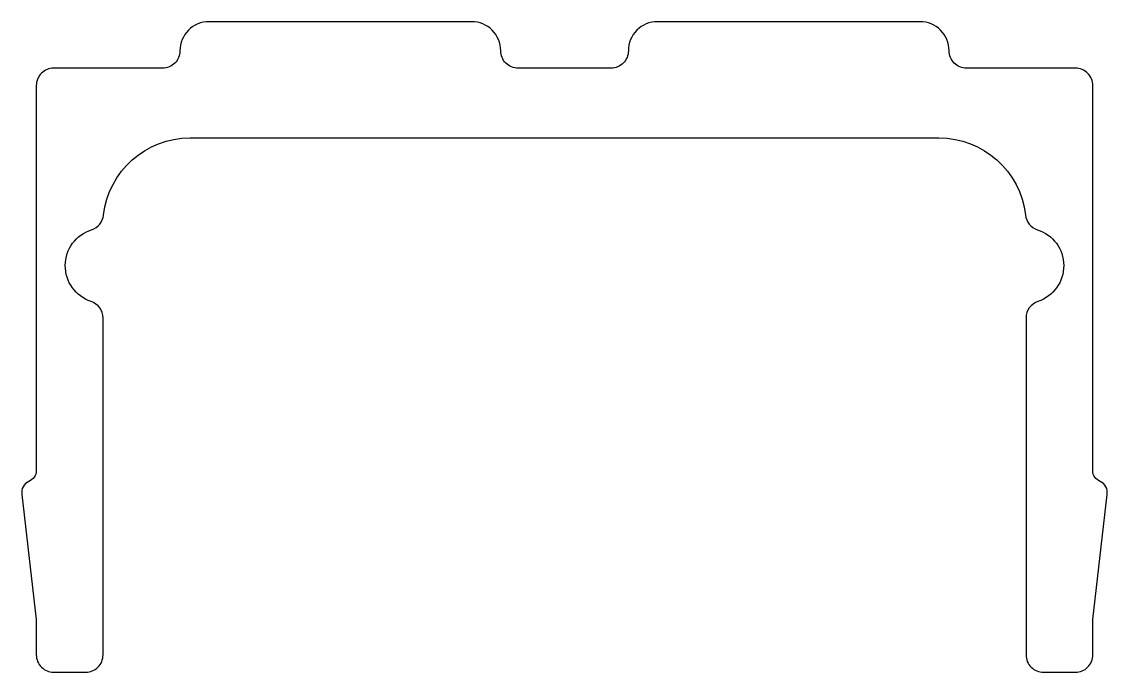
# Model space of a CAD drawing. Extents: x 415.6 to 434.3, y 223.9 to 235.1.
import ezdxf

# ---------------------------------------------------------------- set-up
doc = ezdxf.new("R2010")
doc.units = 0
doc.layers.add('ANA', color=220, linetype='CONTINUOUS')

msp = doc.modelspace()

# ---------------------------------------------------------------- linework, layer by layer
at = {"layer": 'ANA', "color": 0}
msp.add_lwpolyline([(418.019, 234.344), (416.144, 234.344, 0.414214), (415.844, 234.044), (415.844, 227.416, -0.306206), (415.718, 227.23, 0.366332), (415.597, 227.002), (415.844, 224.855), (415.844, 224.244, 0.414214), (416.144, 223.944), (416.694, 223.944, 0.414214), (416.994, 224.244), (416.994, 230.042, 0.32295), (416.788, 230.327, -0.726059), (416.796, 231.563, 0.295215), (417.003, 231.815, -0.381132), (418.494, 233.144), (431.394, 233.144, -0.381132), (432.884, 231.815, 0.295215), (433.091, 231.563, -0.726059), (433.099, 230.327, 0.32295), (432.894, 230.042), (432.894, 224.244, 0.414214), (433.194, 223.944), (433.744, 223.944, 0.414214), (434.044, 224.244), (434.044, 224.855), (434.29, 227.002, 0.366332), (434.169, 227.23, -0.306206), (434.044, 227.416), (434.044, 234.044, 0.414214), (433.744, 234.344), (431.869, 234.344, -0.414214), (431.569, 234.644), (431.569, 234.644, 0.414214), (431.069, 235.144), (426.544, 235.144, 0.414214), (426.044, 234.644), (426.044, 234.644, -0.414214), (425.744, 234.344), (424.144, 234.344, -0.414214), (423.844, 234.644), (423.844, 234.644, 0.414214), (423.344, 235.144), (418.819, 235.144, 0.414214), (418.319, 234.644), (418.319, 234.644, -0.414214)], format="xyb", close=True, dxfattribs=at)

doc.saveas('drawing.dxf')
